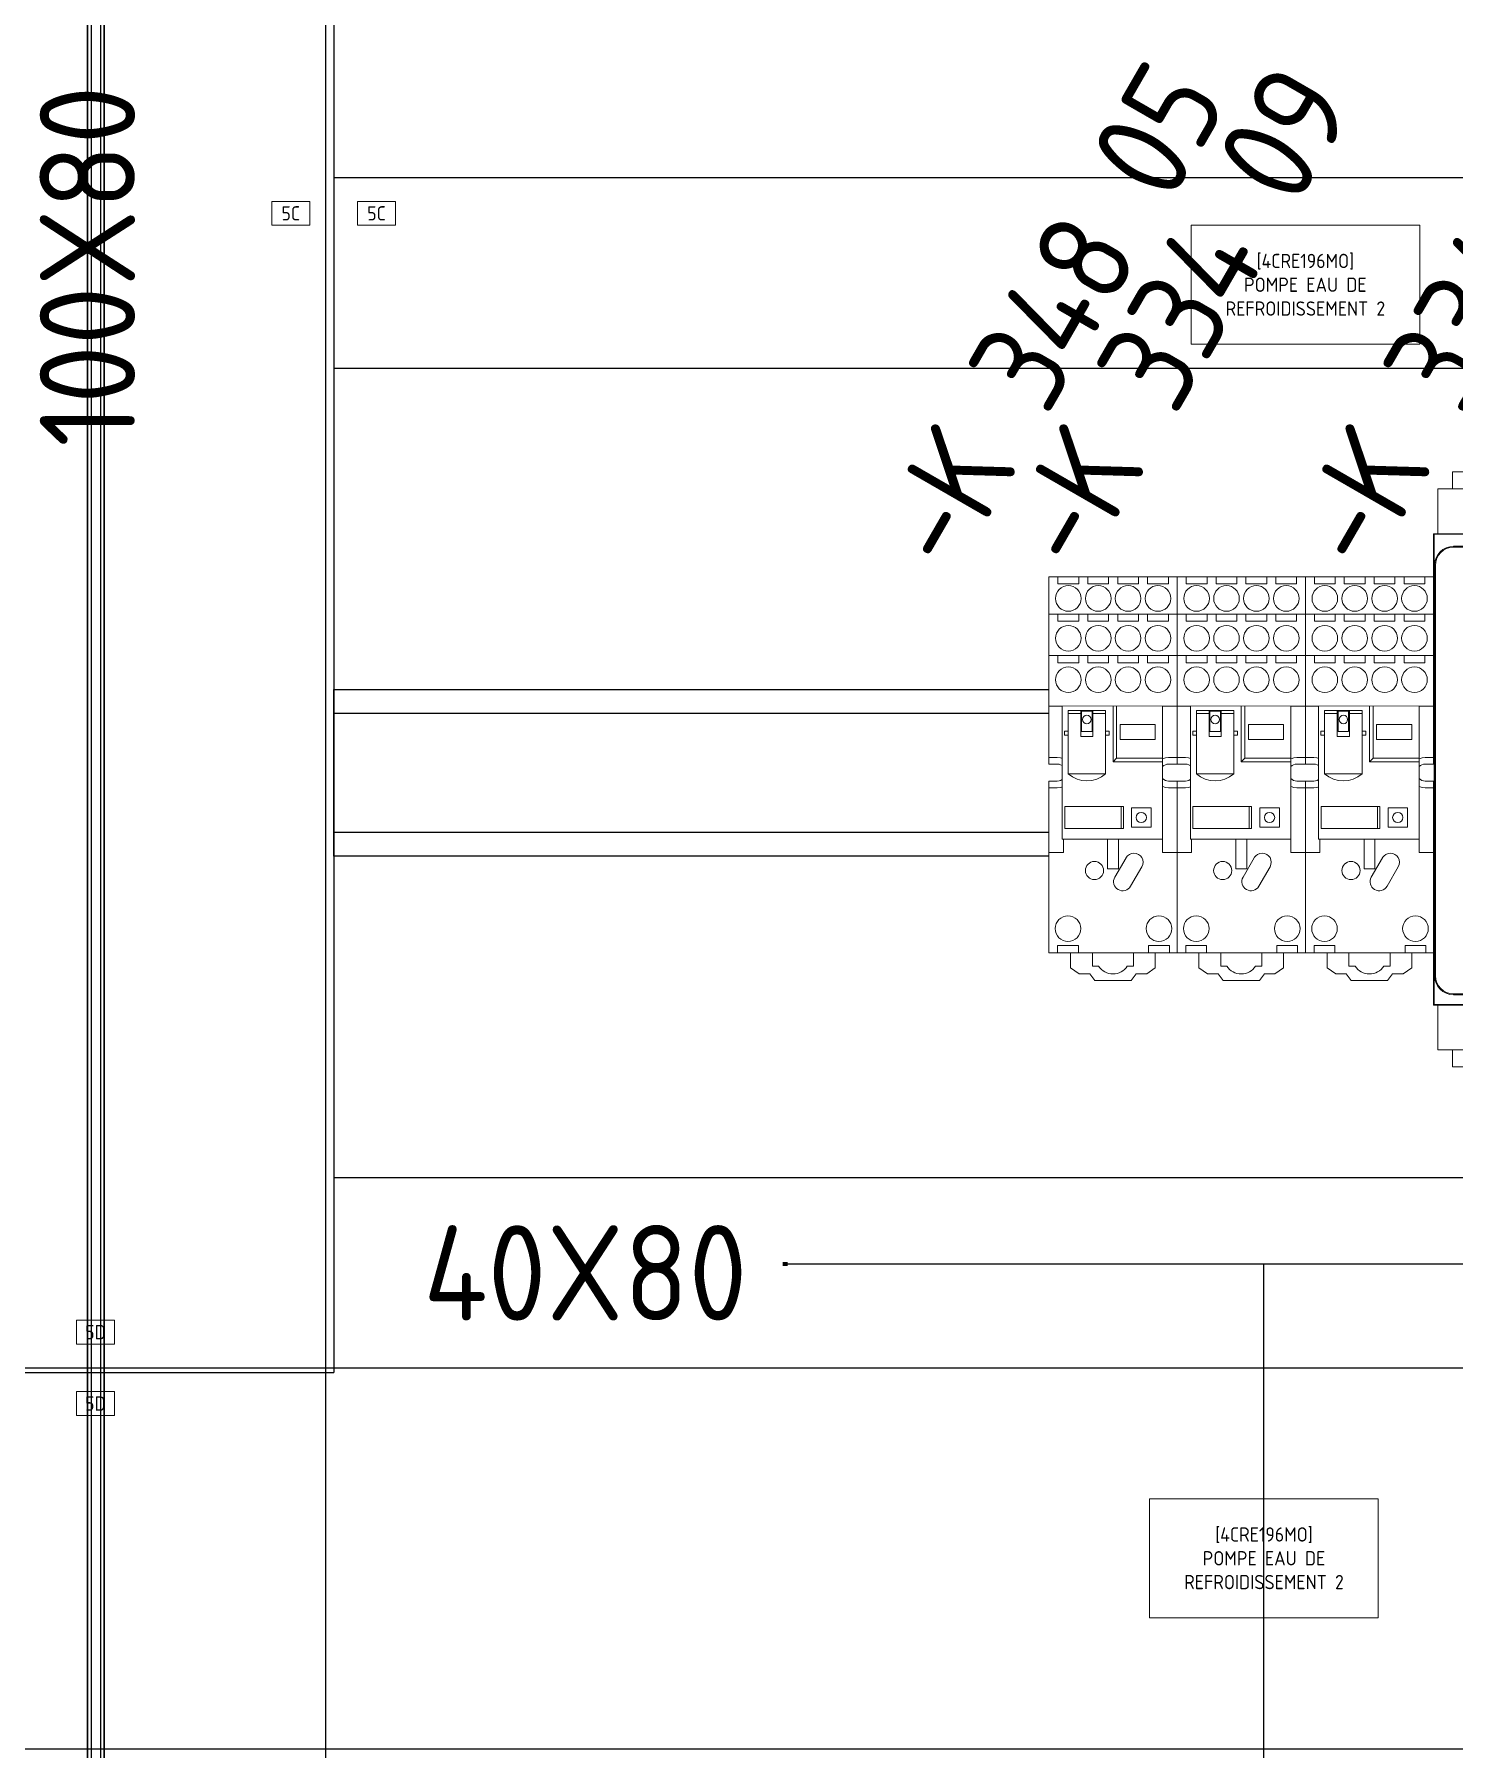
# Model space of a CAD drawing. Header units: millimetres. Extents: x 37984 to 70752, y 14140 to 37584.
# Drawn here: x 39488.3 to 39786.2, y 19949.4 to 20309.5 of the extents above; entities that cross this region are included whole.
import ezdxf
from ezdxf.enums import TextEntityAlignment as Align

# ---------------------------------------------------------------- set-up
doc = ezdxf.new("R2010")
doc.units = ezdxf.units.MM
doc.set_wipeout_variables(frame=1)
doc.layers.add('! NO PLOT !', color=7, linetype='Continuous', true_color=0xff75dd, plot=False)
for name, color, linetype, lineweight in [('000-PI-Oprema', 30, 'Continuous', 5), ('000-SI-Oprema', 30, 'Continuous', 5), ('SI-ORMAR-Oprema', 30, 'Continuous', 5)]:
    doc.layers.add(name, color=color, linetype=linetype, lineweight=lineweight)
for name, color, linetype in [('000-PI-ORMAR', 2, 'Continuous'), ('000-PI_TEXT', 7, 'Continuous'), ('002-PI-Kabelska kanalica', 150, 'Continuous'), ('004-PI-DIN Šina', 3, 'Continuous')]:
    doc.layers.add(name, color=color, linetype=linetype)
doc.styles.add('PI0', font='isocpeur.ttf', dxfattribs={"width": 0.9})

# ---------------------------------------------------------------- blocks, each defined once
blk = doc.blocks.new('8606.000_back')
at = {"layer": '000-PI-ORMAR'}
for p, q in [((47606.03, 38573.17), (47606.03, 36588.67)), ((48198.03, 36588.67), (48198.03, 38573.17)), ((47602.52, 38552.67), (47602.52, 36601.67)), ((47605.24, 38552.67), (47605.24, 36601.67)), ((47606.02, 36601.67), (47606.02, 38552.53)), ((48198.8, 38552.67), (48198.8, 36601.67)), ((48201.52, 38552.67), (48201.52, 36601.67))]:
    blk.add_line(p, q, dxfattribs=at)
blk = doc.blocks.new('*U972')
at = {"layer": '004-PI-DIN Šina'}
blk.add_lwpolyline([(540, -17.5), (540, 17.5), (0, 17.5), (0, -17.5)], close=True, dxfattribs=at)
for points in [[(0, 12.5), (540, 12.5)], [(0, -12.5), (540, -12.5)]]:
    blk.add_lwpolyline(points, dxfattribs=at)
blk = doc.blocks.new('SINAMICS_FSD_1mm')
at = {"layer": '! NO PLOT !', "lineweight": 70, "ltscale": 0.25}
blk.add_line((69200.6, 54925), (69201.6, 54925), dxfattribs=at)
at = {"layer": '! NO PLOT !', "ltscale": 0.25}
for p, q in [((69201.6, 54925), (69401.6, 54925)), ((69301.6, 54625), (69301.6, 54925))]:
    blk.add_line(p, q, dxfattribs=at)
blk = doc.blocks.new('*U988')
at = {"layer": '002-PI-Kabelska kanalica'}
for p, q in [((-20, -100), (-20, 513)), ((20, -100), (20, 513)), ((-20, -100), (20, -100))]:
    blk.add_line(p, q, dxfattribs=at)
blk = doc.blocks.new('8606.000_montažna')
at = {"layer": '000-PI-ORMAR'}
blk.add_line((50683.39, 38449.42), (50683.39, 36559.42), dxfattribs=at)
blk = doc.blocks.new('XPSBAC14AC')
blk.add_wipeout([(51947.94, 38327.31), (51951.03, 38327.31), (51951.03, 38330.91), (51965.63, 38330.91), (51965.63, 38327.31), (51967.94, 38327.31), (51967.94, 38317.9), (51969.58, 38317.9), (51969.58, 38218.9), (51967.94, 38218.9), (51967.94, 38209.5), (51965.63, 38209.5), (51965.63, 38205.9), (51951.03, 38205.9), (51951.03, 38209.5), (51947.94, 38209.5), (51947.94, 38218.9), (51947.08, 38218.9), (51947.08, 38317.9), (51947.94, 38317.9)]).dxf.layer = '000-PI-Oprema'
at = {"layer": '000-PI-Oprema'}
for p, q in [((51951.03, 38330.91), (51965.63, 38330.91)), ((51951.03, 38330.91), (51951.03, 38327.31)), ((51965.63, 38330.91), (51965.63, 38327.31)), ((51967.94, 38327.31), (51947.94, 38327.31)), ((51947.94, 38317.9), (51947.94, 38327.31)), ((51955.34, 38329.2), (51961.33, 38329.2)), ((51955.34, 38327.31), (51955.34, 38329.2)), ((51961.33, 38329.2), (51961.33, 38327.31)), ((51967.94, 38327.31), (51967.94, 38317.9)), ((51947.08, 38317.9), (51953.47, 38317.9)), ((51947.17, 38317.82), (51947.08, 38317.9)), ((51947.08, 38299.18), (51947.08, 38317.9)), ((51947.17, 38317.82), (51953.33, 38317.82)), ((51947.17, 38218.99), (51947.17, 38317.82)), ((51953.33, 38317.9), (51953.33, 38315.25)), ((51953.47, 38317.4), (51953.33, 38317.4)), ((51954.89, 38318.75), (51953.47, 38318.75)), ((51953.47, 38315.09), (51953.47, 38318.75)), ((51954.89, 38318.56), (51953.47, 38318.56)), ((51954.89, 38315.46), (51953.47, 38315.46)), ((51954.89, 38318.75), (51954.89, 38315.09)), ((51954.89, 38317.9), (51961.77, 38317.9)), ((51955.33, 38317.4), (51954.89, 38317.4)), ((51955.33, 38317.4), (51955.33, 38315.4)), ((51955.33, 38316.76), (51958.33, 38316.79)), ((51958.33, 38316.79), (51961.33, 38316.76)), ((51961.77, 38317.4), (51961.33, 38317.4)), ((51961.33, 38315.4), (51961.33, 38317.4)), ((51963.19, 38318.75), (51961.77, 38318.75)), ((51961.77, 38315.09), (51961.77, 38318.75)), ((51961.77, 38318.56), (51963.19, 38318.56)), ((51961.77, 38315.46), (51963.19, 38315.46)), ((51963.19, 38318.75), (51963.19, 38315.09)), ((51963.19, 38317.9), (51969.58, 38317.9)), ((51963.33, 38317.4), (51963.19, 38317.4)), ((51963.33, 38317.9), (51963.33, 38315.25)), ((51963.33, 38317.82), (51969.49, 38317.82)), ((51969.49, 38317.82), (51969.58, 38317.9)), ((51969.49, 38317.82), (51969.49, 38218.99)), ((51969.58, 38317.9), (51969.58, 38299.18)), ((51953.47, 38315.25), (51951.28, 38315.25)), ((51951.28, 38315.08), (51951.28, 38315.25)), ((51965.38, 38315.08), (51951.28, 38315.08)), ((51953.47, 38315.4), (51953.33, 38315.4)), ((51955.33, 38315.4), (51954.89, 38315.4)), ((51961.77, 38315.25), (51954.89, 38315.25)), ((51961.77, 38315.4), (51961.33, 38315.4)), ((51963.33, 38315.4), (51963.19, 38315.4)), ((51965.38, 38315.25), (51963.19, 38315.25)), ((51965.38, 38315.25), (51965.38, 38315.08)), ((51947.28, 38311.25), (51947.45, 38311.25)), ((51947.28, 38311.25), (51947.28, 38225.05)), ((51947.45, 38311.25), (51947.45, 38225.05)), ((51969.21, 38311.25), (51969.38, 38311.25)), ((51969.21, 38225.05), (51969.21, 38311.25)), ((51969.38, 38225.05), (51969.38, 38311.25)), ((51947.02, 38297.5), (51947.11, 38297.5)), ((51947.02, 38294.3), (51947.02, 38297.5)), ((51947.06, 38299.15), (51947.14, 38299.23)), ((51947.06, 38297.5), (51947.06, 38299.15)), ((51947.14, 38300.15), (51947.08, 38300.15)), ((51947.11, 38297.67), (51947.08, 38297.67)), ((51947.08, 38297.67), (51947.08, 38297.5)), ((51947.11, 38294.13), (51947.11, 38297.67)), ((51969.58, 38300.15), (51969.53, 38300.15)), ((51969.53, 38299.23), (51969.61, 38299.15)), ((51969.59, 38297.67), (51969.56, 38297.67)), ((51969.56, 38297.67), (51969.56, 38294.13)), ((51969.56, 38297.5), (51969.64, 38297.5)), ((51969.59, 38297.5), (51969.59, 38297.67)), ((51969.61, 38299.15), (51969.61, 38297.5)), ((51969.64, 38297.5), (51969.64, 38294.3)), ((51947.11, 38294.3), (51947.02, 38294.3)), ((51947.06, 38292.65), (51947.06, 38294.3)), ((51947.08, 38294.3), (51947.08, 38294.13)), ((51947.08, 38294.13), (51947.11, 38294.13)), ((51969.64, 38294.3), (51969.56, 38294.3)), ((51969.56, 38294.13), (51969.59, 38294.13)), ((51969.59, 38294.13), (51969.59, 38294.3)), ((51969.61, 38294.3), (51969.61, 38292.65)), ((51947.14, 38292.58), (51947.06, 38292.65)), ((51947.08, 38244.18), (51947.08, 38292.63)), ((51947.08, 38291.65), (51947.14, 38291.65)), ((51969.61, 38292.65), (51969.53, 38292.58)), ((51969.53, 38291.65), (51969.58, 38291.65)), ((51969.58, 38292.63), (51969.58, 38244.18)), ((51947.06, 38244.15), (51947.14, 38244.23)), ((51947.06, 38242.5), (51947.06, 38244.15)), ((51947.14, 38245.15), (51947.08, 38245.15)), ((51969.58, 38245.15), (51969.53, 38245.15)), ((51969.53, 38244.23), (51969.61, 38244.15)), ((51969.61, 38244.15), (51969.61, 38242.5)), ((51947.02, 38239.3), (51947.02, 38242.5)), ((51947.02, 38242.5), (51947.11, 38242.5)), ((51947.08, 38242.67), (51947.08, 38242.5)), ((51947.11, 38242.67), (51947.08, 38242.67)), ((51947.11, 38239.13), (51947.11, 38242.67)), ((51969.56, 38242.67), (51969.56, 38239.13)), ((51969.59, 38242.67), (51969.56, 38242.67)), ((51969.56, 38242.5), (51969.64, 38242.5)), ((51969.59, 38242.5), (51969.59, 38242.67)), ((51969.64, 38242.5), (51969.64, 38239.3)), ((51947.11, 38239.3), (51947.02, 38239.3)), ((51947.06, 38237.65), (51947.06, 38239.3)), ((51947.14, 38237.58), (51947.06, 38237.65)), ((51947.08, 38239.3), (51947.08, 38239.13)), ((51947.08, 38239.13), (51947.11, 38239.13)), ((51947.08, 38218.9), (51947.08, 38237.63)), ((51947.08, 38236.65), (51947.14, 38236.65)), ((51969.61, 38237.65), (51969.53, 38237.58)), ((51969.53, 38236.65), (51969.58, 38236.65)), ((51969.64, 38239.3), (51969.56, 38239.3)), ((51969.56, 38239.13), (51969.59, 38239.13)), ((51969.58, 38237.63), (51969.58, 38218.9)), ((51969.59, 38239.13), (51969.59, 38239.3)), ((51969.61, 38239.3), (51969.61, 38237.65)), ((51947.45, 38225.05), (51947.28, 38225.05)), ((51969.38, 38225.05), (51969.21, 38225.05)), ((51947.17, 38218.99), (51947.08, 38218.9)), ((51969.58, 38218.9), (51947.08, 38218.9)), ((51969.49, 38218.99), (51947.17, 38218.99)), ((51947.94, 38209.5), (51947.94, 38218.9)), ((51951.28, 38221.05), (51951.28, 38221.22)), ((51951.28, 38221.22), (51957.6, 38221.22)), ((51957.6, 38221.05), (51951.28, 38221.05)), ((51963.58, 38220.05), (51958.58, 38220.05)), ((51964.57, 38221.22), (51965.42, 38221.22)), ((51965.43, 38221.05), (51964.57, 38221.05)), ((51965.43, 38221.05), (51965.42, 38221.22)), ((51967.94, 38218.9), (51967.94, 38209.5)), ((51969.49, 38218.99), (51969.58, 38218.9)), ((51947.94, 38209.5), (51967.94, 38209.5)), ((51951.03, 38205.9), (51951.03, 38209.5)), ((51955.33, 38207.61), (51955.33, 38209.5)), ((51961.33, 38207.61), (51955.33, 38207.61)), ((51961.33, 38209.5), (51961.33, 38207.61)), ((51965.63, 38205.9), (51965.63, 38209.5)), ((51965.63, 38205.9), (51951.03, 38205.9))]:
    blk.add_line(p, q, dxfattribs=at)
for centre, radius, start, end in [((51976.28, 37111.64), 1205.24, 90.85346, 90.99635), ((51951.28, 38311.25), 4, 90, 180), ((51951.28, 38311.25), 3.83, 90, 180), ((51965.38, 38311.25), 4, 0, 90), ((51965.38, 38311.25), 3.83, 0, 90), ((51951.28, 38225.05), 4, 180, 270), ((51951.28, 38225.05), 3.83, 180, 270), ((51965.38, 38225.05), 3.83, 270.6387, 0), ((51965.38, 38225.05), 4, 270.625, 0), ((51958.58, 38221.05), 1, 170.1939, 270), ((51963.58, 38221.05), 0.998, 270, 9.9366)]:
    blk.add_arc(centre, radius, start, end, dxfattribs=at)
for points, knots in [([(51947.14, 38299.69), (51947.14, 38299.72), (51947.14, 38299.78), (51947.14, 38299.87), (51947.14, 38299.94), (51947.14, 38300.01), (51947.14, 38300.06), (51947.14, 38300.1), (51947.14, 38300.12), (51947.14, 38300.13), (51947.14, 38300.14), (51947.14, 38300.15), (51947.14, 38300.15), (51947.14, 38300.15)], [0, 0, 0, 0, 0.193096, 0.38017, 0.553085, 0.705022, 0.829881, 0.880646, 0.922911, 0.956185, 0.980215, 0.994834, 1, 1, 1, 1]), ([(51947.14, 38299.23), (51947.14, 38299.23), (51947.14, 38299.24), (51947.14, 38299.24), (51947.14, 38299.25), (51947.14, 38299.28), (51947.14, 38299.32), (51947.14, 38299.37), (51947.14, 38299.44), (51947.14, 38299.55), (51947.14, 38299.63), (51947.14, 38299.69)], [0, 0, 0, 0, 0.00666, 0.022616, 0.047761, 0.081913, 0.175972, 0.300944, 0.452175, 0.623721, 1, 1, 1, 1]), ([(51969.53, 38300.15), (51969.53, 38300.15), (51969.53, 38300.15), (51969.53, 38300.14), (51969.53, 38300.13), (51969.53, 38300.12), (51969.53, 38300.1), (51969.52, 38300.06), (51969.52, 38300.01), (51969.52, 38299.94), (51969.52, 38299.87), (51969.52, 38299.78), (51969.52, 38299.72), (51969.52, 38299.69)], [0, 0, 0, 0, 0.005166, 0.019785, 0.043815, 0.077089, 0.119354, 0.170119, 0.294978, 0.446915, 0.61983, 0.806904, 1, 1, 1, 1]), ([(51969.52, 38299.69), (51969.52, 38299.63), (51969.52, 38299.55), (51969.52, 38299.44), (51969.52, 38299.37), (51969.52, 38299.32), (51969.53, 38299.28), (51969.53, 38299.25), (51969.53, 38299.24), (51969.53, 38299.24), (51969.53, 38299.23), (51969.53, 38299.23)], [0, 0, 0, 0, 0.376279, 0.547825, 0.699056, 0.824028, 0.918087, 0.952239, 0.977384, 0.99334, 1, 1, 1, 1]), ([(51947.14, 38292.11), (51947.14, 38292.17), (51947.14, 38292.26), (51947.14, 38292.36), (51947.14, 38292.43), (51947.14, 38292.49), (51947.14, 38292.53), (51947.14, 38292.55), (51947.14, 38292.56), (51947.14, 38292.57), (51947.14, 38292.58), (51947.14, 38292.58)], [0, 0, 0, 0, 0.37628, 0.547819, 0.699055, 0.824029, 0.918087, 0.952239, 0.977384, 0.99334, 1, 1, 1, 1]), ([(51947.14, 38291.65), (51947.14, 38291.65), (51947.14, 38291.66), (51947.14, 38291.66), (51947.14, 38291.68), (51947.14, 38291.69), (51947.14, 38291.71), (51947.14, 38291.74), (51947.14, 38291.79), (51947.14, 38291.86), (51947.14, 38291.94), (51947.14, 38292.03), (51947.14, 38292.08), (51947.14, 38292.11)], [0, 0, 0, 0, 0.005166, 0.019784, 0.043814, 0.077089, 0.119356, 0.170122, 0.294977, 0.4469, 0.619834, 0.806964, 1, 1, 1, 1]), ([(51969.53, 38292.58), (51969.53, 38292.58), (51969.53, 38292.57), (51969.53, 38292.56), (51969.53, 38292.55), (51969.53, 38292.53), (51969.52, 38292.49), (51969.52, 38292.43), (51969.52, 38292.36), (51969.52, 38292.26), (51969.52, 38292.17), (51969.52, 38292.11)], [0, 0, 0, 0, 0.00666, 0.022616, 0.047761, 0.081913, 0.175972, 0.300945, 0.452176, 0.623721, 1, 1, 1, 1]), ([(51969.52, 38292.11), (51969.52, 38292.08), (51969.52, 38292.03), (51969.52, 38291.94), (51969.52, 38291.86), (51969.52, 38291.79), (51969.52, 38291.74), (51969.53, 38291.71), (51969.53, 38291.69), (51969.53, 38291.68), (51969.53, 38291.66), (51969.53, 38291.66), (51969.53, 38291.65), (51969.53, 38291.65)], [0, 0, 0, 0, 0.193096, 0.38017, 0.553085, 0.705023, 0.829882, 0.880646, 0.922912, 0.956185, 0.980215, 0.994834, 1, 1, 1, 1]), ([(51947.14, 38244.69), (51947.14, 38244.72), (51947.14, 38244.78), (51947.14, 38244.87), (51947.14, 38244.94), (51947.14, 38245.01), (51947.14, 38245.06), (51947.14, 38245.1), (51947.14, 38245.12), (51947.14, 38245.13), (51947.14, 38245.14), (51947.14, 38245.15), (51947.14, 38245.15), (51947.14, 38245.15)], [0, 0, 0, 0, 0.193096, 0.38017, 0.553085, 0.705022, 0.829881, 0.880646, 0.922911, 0.956185, 0.980215, 0.994834, 1, 1, 1, 1]), ([(51947.14, 38244.23), (51947.14, 38244.23), (51947.14, 38244.24), (51947.14, 38244.24), (51947.14, 38244.25), (51947.14, 38244.28), (51947.14, 38244.32), (51947.14, 38244.37), (51947.14, 38244.44), (51947.14, 38244.55), (51947.14, 38244.63), (51947.14, 38244.69)], [0, 0, 0, 0, 0.00666, 0.022616, 0.047761, 0.081913, 0.175972, 0.300944, 0.452175, 0.623721, 1, 1, 1, 1]), ([(51969.53, 38245.15), (51969.53, 38245.15), (51969.53, 38245.15), (51969.53, 38245.14), (51969.53, 38245.13), (51969.53, 38245.12), (51969.53, 38245.1), (51969.52, 38245.06), (51969.52, 38245.01), (51969.52, 38244.94), (51969.52, 38244.87), (51969.52, 38244.78), (51969.52, 38244.72), (51969.52, 38244.69)], [0, 0, 0, 0, 0.005166, 0.019785, 0.043815, 0.077089, 0.119354, 0.170119, 0.294978, 0.446915, 0.61983, 0.806904, 1, 1, 1, 1]), ([(51969.52, 38244.69), (51969.52, 38244.63), (51969.52, 38244.55), (51969.52, 38244.44), (51969.52, 38244.37), (51969.52, 38244.32), (51969.53, 38244.28), (51969.53, 38244.25), (51969.53, 38244.24), (51969.53, 38244.24), (51969.53, 38244.23), (51969.53, 38244.23)], [0, 0, 0, 0, 0.376279, 0.547825, 0.699056, 0.824028, 0.918087, 0.952239, 0.977384, 0.99334, 1, 1, 1, 1]), ([(51947.14, 38237.11), (51947.14, 38237.17), (51947.14, 38237.26), (51947.14, 38237.36), (51947.14, 38237.43), (51947.14, 38237.49), (51947.14, 38237.53), (51947.14, 38237.55), (51947.14, 38237.56), (51947.14, 38237.57), (51947.14, 38237.58), (51947.14, 38237.58)], [0, 0, 0, 0, 0.37628, 0.547819, 0.699055, 0.824029, 0.918087, 0.952239, 0.977384, 0.99334, 1, 1, 1, 1]), ([(51947.14, 38236.65), (51947.14, 38236.65), (51947.14, 38236.66), (51947.14, 38236.66), (51947.14, 38236.68), (51947.14, 38236.69), (51947.14, 38236.71), (51947.14, 38236.74), (51947.14, 38236.79), (51947.14, 38236.86), (51947.14, 38236.94), (51947.14, 38237.03), (51947.14, 38237.08), (51947.14, 38237.11)], [0, 0, 0, 0, 0.005166, 0.019784, 0.043814, 0.077089, 0.119356, 0.170122, 0.294977, 0.4469, 0.619834, 0.806964, 1, 1, 1, 1]), ([(51969.53, 38237.58), (51969.53, 38237.58), (51969.53, 38237.57), (51969.53, 38237.56), (51969.53, 38237.55), (51969.53, 38237.53), (51969.52, 38237.49), (51969.52, 38237.43), (51969.52, 38237.36), (51969.52, 38237.26), (51969.52, 38237.17), (51969.52, 38237.11)], [0, 0, 0, 0, 0.00666, 0.022616, 0.047761, 0.081913, 0.175972, 0.300945, 0.452176, 0.623721, 1, 1, 1, 1]), ([(51969.52, 38237.11), (51969.52, 38237.08), (51969.52, 38237.03), (51969.52, 38236.94), (51969.52, 38236.86), (51969.52, 38236.79), (51969.52, 38236.74), (51969.53, 38236.71), (51969.53, 38236.69), (51969.53, 38236.68), (51969.53, 38236.66), (51969.53, 38236.66), (51969.53, 38236.65), (51969.53, 38236.65)], [0, 0, 0, 0, 0.193096, 0.38017, 0.553085, 0.705023, 0.829882, 0.880646, 0.922912, 0.956185, 0.980215, 0.994834, 1, 1, 1, 1])]:
    blk.add_open_spline(points, degree=3, knots=knots, dxfattribs=at)
blk = doc.blocks.new('RXM4AB2BD')
at = {"layer": '000-PI-Oprema'}
blk.add_line((46551.77, 45840.71), (46572.85, 45840.71), dxfattribs=at)
blk.add_wipeout([(46551.77, 45840.71), (46572.85, 45840.71), (46572.85, 45812.77), (46551.77, 45812.77)]).dxf.layer = '000-PI-Oprema'
for p, q in [((46551.77, 45840.71), (46551.77, 45812.77)), ((46553.04, 45826.5), (46553.04, 45839.79)), ((46560.91, 45839.79), (46553.04, 45839.79)), ((46555.7, 45839.19), (46553.04, 45839.19)), ((46555.7, 45839.7), (46555.7, 45834.36)), ((46558.24, 45839.7), (46555.7, 45839.7)), ((46555.87, 45835.38), (46555.87, 45839.7)), ((46558.08, 45835.38), (46558.08, 45839.7)), ((46558.24, 45834.36), (46558.24, 45839.7)), ((46560.91, 45839.19), (46558.24, 45839.19)), ((46560.91, 45826.5), (46560.91, 45839.79)), ((46562.46, 45840.71), (46562.46, 45829.05)), ((46563.2, 45840.71), (46563.2, 45829.79)), ((46572.85, 45812.77), (46572.85, 45840.71)), ((46552.27, 45835.48), (46552.27, 45834.62)), ((46553.04, 45835.48), (46552.27, 45835.48)), ((46552.27, 45834.62), (46553.04, 45834.62)), ((46555.87, 45835.38), (46558.08, 45835.38)), ((46561.67, 45835.48), (46560.91, 45835.48)), ((46560.91, 45834.62), (46561.67, 45834.62)), ((46561.67, 45834.62), (46561.67, 45835.48)), ((46563.96, 45836.89), (46563.96, 45833.71)), ((46571.32, 45836.89), (46563.96, 45836.89)), ((46571.32, 45833.71), (46571.32, 45836.89)), ((46555.7, 45834.36), (46558.24, 45834.36)), ((46563.96, 45833.71), (46571.32, 45833.71)), ((46562.46, 45829.05), (46563.2, 45829.79)), ((46562.46, 45829.05), (46572.85, 45829.05)), ((46563.2, 45829.79), (46572.85, 45829.79)), ((46553.04, 45826.49), (46560.9, 45826.49)), ((46552.32, 45819.63), (46552.32, 45815.06)), ((46564.64, 45819.63), (46552.32, 45819.63)), ((46564.14, 45819.63), (46564.14, 45815.06)), ((46564.64, 45815.06), (46564.64, 45819.63)), ((46570.46, 45819.4), (46566.35, 45819.4)), ((46566.35, 45819.4), (46566.35, 45815.29)), ((46570.46, 45815.29), (46570.46, 45819.4)), ((46552.32, 45815.06), (46564.64, 45815.06)), ((46566.35, 45815.29), (46570.46, 45815.29)), ((46551.77, 45812.77), (46572.85, 45812.77))]:
    blk.add_line(p, q, dxfattribs=at)
for centre, radius in [((46556.97, 45837.92), 0.889), ((46568.4, 45817.34), 1.08)]:
    blk.add_circle(centre, radius, dxfattribs=at)
blk.add_arc((46556.97, 45831.15), 6.1, 229.7718, 310.2282, dxfattribs=at)
blk = doc.blocks.new('SCHNEIDER Relay Base 4P')
blk.add_wipeout([(-1.78, 41.15), (25.15, 41.15), (25.15, -37.85), (20.57, -37.85), (20.57, -41.02), (18.76, -42.29), (16.55, -42.29), (15.49, -43.69), (7.87, -43.69), (6.82, -42.29), (4.61, -42.29), (2.79, -41.02), (2.79, -37.85), (-1.78, -37.85)]).dxf.layer = 'SI-ORMAR-Oprema'
at = {"layer": 'SI-ORMAR-Oprema'}
for p, q in [((-1.78, 1.78), (-1.78, 41.15)), ((25.15, 41.15), (-1.78, 41.15)), ((0.13, 41.15), (0.13, 39.62)), ((0.13, 39.62), (4.5, 39.62)), ((4.5, 39.62), (4.5, 41.15)), ((6.4, 41.15), (6.4, 39.62)), ((6.4, 39.62), (10.77, 39.62)), ((10.77, 39.62), (10.77, 41.15)), ((12.67, 41.15), (12.67, 39.62)), ((12.67, 39.62), (17.04, 39.62)), ((17.04, 39.62), (17.04, 41.15)), ((18.95, 41.15), (18.95, 39.62)), ((18.95, 39.62), (23.32, 39.62)), ((23.32, 39.62), (23.32, 41.15)), ((25.15, 1.78), (25.15, 41.15)), ((25.15, 33.3), (-1.78, 33.3)), ((0.13, 33.3), (0.13, 31.78)), ((4.5, 31.78), (4.5, 33.3)), ((6.4, 33.3), (6.4, 31.78)), ((10.77, 31.78), (10.77, 33.3)), ((12.67, 33.3), (12.67, 31.78)), ((17.04, 31.78), (17.04, 33.3)), ((18.95, 33.3), (18.95, 31.78)), ((23.32, 31.78), (23.32, 33.3)), ((0.13, 31.78), (4.5, 31.78)), ((6.4, 31.78), (10.77, 31.78)), ((12.67, 31.78), (17.04, 31.78)), ((18.95, 31.78), (23.32, 31.78)), ((25.15, 24.59), (-1.78, 24.59)), ((0.13, 24.59), (0.13, 23.06)), ((0.13, 23.06), (4.5, 23.06)), ((4.5, 23.06), (4.5, 24.59)), ((6.4, 24.59), (6.4, 23.06)), ((6.4, 23.06), (10.77, 23.06)), ((10.77, 23.06), (10.77, 24.59)), ((12.67, 24.59), (12.67, 23.06)), ((12.67, 23.06), (17.04, 23.06)), ((17.04, 23.06), (17.04, 24.59)), ((18.95, 24.59), (18.95, 23.06)), ((18.95, 23.06), (23.32, 23.06)), ((23.32, 23.06), (23.32, 24.59)), ((25.15, 13.94), (-1.78, 13.94)), ((1.27, 2.91), (1.27, 13.94)), ((22.1, 13.94), (22.1, 2.91)), ((3.24, 7.87), (3.24, 6.86)), ((6.79, 7.87), (3.24, 7.87)), ((6.79, 6.86), (6.79, 7.87)), ((7.68, 7.87), (7.68, 6.86)), ((11.24, 7.87), (7.68, 7.87)), ((11.24, 6.86), (11.24, 7.87)), ((12.13, 7.87), (12.13, 6.86)), ((15.68, 7.87), (12.13, 7.87)), ((15.68, 6.86), (15.68, 7.87)), ((16.57, 7.87), (16.57, 6.86)), ((20.13, 7.87), (16.57, 7.87)), ((20.13, 6.86), (20.13, 7.87)), ((3.24, 6.86), (6.79, 6.86)), ((3.24, 4.19), (3.24, 3.18)), ((6.79, 4.19), (3.24, 4.19)), ((6.79, 3.18), (6.79, 4.19)), ((7.68, 6.86), (11.24, 6.86)), ((7.68, 4.19), (7.68, 3.18)), ((11.24, 4.19), (7.68, 4.19)), ((11.24, 3.18), (11.24, 4.19)), ((12.13, 6.86), (15.68, 6.86)), ((12.13, 4.19), (12.13, 3.18)), ((15.68, 4.19), (12.13, 4.19)), ((15.68, 3.18), (15.68, 4.19)), ((16.57, 6.86), (20.13, 6.86)), ((16.57, 4.19), (16.57, 3.18)), ((20.13, 4.19), (16.57, 4.19)), ((20.13, 3.18), (20.13, 4.19)), ((0, 3.18), (-1.78, 3.18)), ((-1.78, 1.78), (0, 1.78)), ((3.24, 3.18), (6.79, 3.18)), ((7.68, 3.18), (11.24, 3.18)), ((12.13, 3.18), (15.68, 3.18)), ((16.57, 3.18), (20.13, 3.18)), ((25.15, 3.18), (23.37, 3.18)), ((25.15, 1.78), (23.37, 1.78)), ((-1.78, -37.85), (-1.78, -1.78)), ((0, -1.78), (-1.78, -1.78)), ((-1.78, -3.17), (0, -3.17)), ((1.27, -16.79), (1.27, -2.91)), ((3.24, -2.03), (3.24, -3.05)), ((6.79, -2.03), (3.24, -2.03)), ((3.24, -3.05), (6.79, -3.05)), ((6.79, -3.05), (6.79, -2.03)), ((7.68, -2.03), (7.68, -3.05)), ((11.24, -2.03), (7.68, -2.03)), ((7.68, -3.05), (11.24, -3.05)), ((11.24, -3.05), (11.24, -2.03)), ((15.68, -2.03), (12.13, -2.03)), ((12.13, -2.03), (12.13, -3.05)), ((12.13, -3.05), (15.68, -3.05)), ((15.68, -3.05), (15.68, -2.03)), ((20.13, -2.03), (16.57, -2.03)), ((16.57, -2.03), (16.57, -3.05)), ((16.57, -3.05), (20.13, -3.05)), ((20.13, -3.05), (20.13, -2.03)), ((22.1, -2.91), (22.1, -16.79)), ((23.37, -1.78), (25.15, -1.78)), ((23.37, -3.17), (25.15, -3.17)), ((25.15, -37.85), (25.15, -1.78)), ((3.24, -8.64), (3.24, -9.65)), ((6.79, -8.64), (3.24, -8.64)), ((3.24, -9.65), (6.79, -9.65)), ((6.79, -9.65), (6.79, -8.64)), ((20.13, -8.64), (16.57, -8.64)), ((16.57, -8.64), (16.57, -9.65)), ((16.57, -9.65), (20.13, -9.65)), ((20.13, -9.65), (20.13, -8.64)), ((10.54, -11.97), (10.54, -20.24)), ((12.83, -20.24), (12.83, -11.97)), ((-1.78, -16.79), (1.27, -16.79)), ((12.07, -21.96), (14.43, -17.87)), ((22.1, -16.79), (25.15, -16.79)), ((10.54, -20.24), (12.83, -20.24)), ((17.73, -19.77), (15.37, -23.86)), ((-1.78, -37.85), (25.15, -37.85)), ((4.42, -36.32), (0.05, -36.32)), ((0.05, -36.32), (0.05, -37.85)), ((2.79, -37.85), (2.79, -41.02)), ((4.42, -37.85), (4.42, -36.32)), ((7.37, -40.64), (7.37, -37.85)), ((16, -37.85), (16, -40.64)), ((23.52, -36.32), (19.15, -36.32)), ((19.15, -36.32), (19.15, -37.85)), ((20.57, -41.02), (20.57, -37.85)), ((23.52, -37.85), (23.52, -36.32)), ((2.79, -41.02), (4.61, -42.29)), ((4.61, -42.29), (6.82, -42.29)), ((6.82, -42.29), (7.87, -43.69)), ((8.68, -40.64), (7.37, -40.64)), ((16, -40.64), (14.69, -40.64)), ((15.49, -43.69), (16.55, -42.29)), ((16.55, -42.29), (18.76, -42.29)), ((18.76, -42.29), (20.57, -41.02)), ((7.87, -43.69), (15.49, -43.69))]:
    blk.add_line(p, q, dxfattribs=at)
for centre, radius in [((2.31, 36.58), 2.69), ((8.59, 36.58), 2.69), ((14.86, 36.58), 2.69), ((21.13, 36.58), 2.69), ((2.31, 28.22), 2.69), ((8.59, 28.22), 2.69), ((14.86, 28.22), 2.69), ((21.13, 28.22), 2.69), ((2.31, 19.51), 2.69), ((8.59, 19.51), 2.69), ((14.86, 19.51), 2.69), ((21.13, 19.51), 2.69), ((11.68, -9.92), 2.35), ((7.8, -20.57), 1.91), ((2.24, -32.77), 2.69), ((21.34, -32.77), 2.69)]:
    blk.add_circle(centre, radius, dxfattribs=at)
for centre, radius, start, end in [((0, 0), 3.17, 270, 90), ((0, 0), 1.78, 270, 90), ((23.37, 0), 3.17, 90, 270), ((23.37, 0), 1.78, 90, 270), ((16.08, -18.82), 1.91, 330, 150), ((13.72, -22.91), 1.91, 150, 330), ((11.68, -38.73), 3.56, 212.3924, 327.6076)]:
    blk.add_arc(centre, radius, start, end, dxfattribs=at)
at = {"layer": '000-PI-Oprema'}
blk.add_blockref('RXM4AB2BD', (-46550.77, -45826.77), dxfattribs=at)
blk = doc.blocks.new('*U989')
at = {"layer": '002-PI-Kabelska kanalica'}
for p, q in [((-20, -100), (-20, 513)), ((20, -100), (20, 513)), ((-20, -100), (20, -100))]:
    blk.add_line(p, q, dxfattribs=at)
blk = doc.blocks.new('*U996')
at = {"layer": '002-PI-Kabelska kanalica'}
for p, q in [((-20, -100), (-20, 1225)), ((60, -100), (60, 1225))]:
    blk.add_line(p, q, dxfattribs=at)
blk = doc.blocks.new('*U995')
at = {"layer": '002-PI-Kabelska kanalica'}
for p, q in [((-20, 311), (80, 311)), ((-20, -100), (-20, 311)), ((80, -100), (80, 311)), ((-20, -100), (80, -100))]:
    blk.add_line(p, q, dxfattribs=at)

msp = doc.modelspace()

# ---------------------------------------------------------------- linework, layer by layer
at = {"layer": '000-PI-Oprema'}
for points in [[(39538.113, 20274.404), (39546.113, 20274.404), (39546.113, 20269.404), (39538.113, 20269.404)], [(39556.113, 20274.404), (39564.113, 20274.404), (39564.113, 20269.404), (39556.113, 20269.404)], [(39731.096, 20269.404), (39779.096, 20269.404), (39779.096, 20244.404), (39731.096, 20244.404)], [(39497.113, 20039.404), (39505.113, 20039.404), (39505.113, 20034.404), (39497.113, 20034.404)], [(39497.086, 20024.404), (39505.086, 20024.404), (39505.086, 20019.404), (39497.086, 20019.404)]]:
    msp.add_lwpolyline(points, close=True, dxfattribs=at)

# ---------------------------------------------------------------- block references
at = {"xscale": -1, "rotation": 180}
for name, p in [('*U995', (39471.113, 20339.402)), ('*U972', (39551.113, 20154.404))]:
    msp.add_blockref(name, p, dxfattribs=at)
at = {"rotation": 270.0000000000209}
msp.add_blockref('*U988', (39651.113, 20259.404), dxfattribs=at)
at = {"layer": '000-PI-ORMAR'}
msp.add_blockref('8606.000_back', (-8698.583, -17811.766), dxfattribs=at)
at = {"layer": '000-SI-Oprema'}
msp.add_blockref('SINAMICS_FSD_1mm', (-29555.193, -34873.746), dxfattribs=at)

# ---------------------------------------------------------------- texts
at = {"char_height": 20, "width": 16.78721, "attachment_point": 5, "style": 'PI0'}
for s, insert, rotation in [('{\\fISOCPEUR|b0|i0|c238|p34;10}0X{\\fISOCPEUR|b0|i0|c238|p34;8}0', (39499.407, 20260.792), 90), ('{\\fISOCPEUR|b0|i0|c238|p34;4}0X{\\fISOCPEUR|b0|i0|c238|p34;8}0', (39603.939, 20049.354), 0.06281)]:
    msp.add_mtext(s, dxfattribs=dict(at, insert=insert, rotation=rotation))
at = {"layer": '000-PI_TEXT', "style": 'PI0', "width": 0.9}
for s, p in [('-K 348 05', (39672.879, 20200.577)), ('-K 334 09', (39699.803, 20200.577))]:
    msp.add_text(s, height=20, rotation=60, dxfattribs=at).set_placement(p, align=Align.MIDDLE_LEFT)
at = {"layer": '000-PI_TEXT', "linetype": 'Continuous', "char_height": 3, "attachment_point": 5, "style": 'PI0'}
for s, insert, width in [('5C', (39542.113, 20271.904), 8), ('5C', (39560.113, 20271.904), 8), ('[4CRE196MO]\\PPOMPE EAU DE\\PREFROIDISSEMENT 2', (39755.096, 20256.904), 48), ('5D', (39501.113, 20036.904), 8), ('5D', (39501.086, 20021.904), 8)]:
    msp.add_mtext(s, dxfattribs=dict(at, insert=insert, width=width))

# ---------------------------------------------------------------- next in the draw order: linework, layer by layer
at = {"layer": '000-PI-Oprema'}
msp.add_lwpolyline([(39722.407, 20001.904), (39770.407, 20001.904), (39770.407, 19976.904), (39722.407, 19976.904)], close=True, dxfattribs=at)

# ---------------------------------------------------------------- next in the draw order: block references
for name, p, rotation in [('*U989', (39651.113, 20049.404), 270.0000000000209), ('*U996', (38938.561, 20009.404), 270)]:
    msp.add_blockref(name, p, dxfattribs=dict(rotation=rotation))
at = {"layer": '000-SI-Oprema', "ltscale": 0.25}
msp.add_blockref('XPSBAC14AC', (-12165.062, -18113.289), dxfattribs=at)
at = {"layer": '000-SI-Oprema'}
msp.add_blockref('SCHNEIDER Relay Base 4P', (39703.026, 20154.429), dxfattribs=at)

# ---------------------------------------------------------------- next in the draw order: texts
at = {"layer": '000-PI_TEXT', "linetype": 'Continuous', "insert": (39746.407, 19989.404), "char_height": 3, "width": 48, "attachment_point": 5, "style": 'PI0'}
msp.add_mtext('[4CRE196MO]\\PPOMPE EAU DE\\PREFROIDISSEMENT 2', dxfattribs=at)

# ---------------------------------------------------------------- next in the draw order: block references
at = {"layer": '000-SI-Oprema'}
msp.add_blockref('SCHNEIDER Relay Base 4P', (39729.95, 20154.429), dxfattribs=at)

# ---------------------------------------------------------------- next in the draw order: texts
at = {"layer": '000-PI_TEXT', "style": 'PI0', "width": 0.9}
msp.add_text('-K 334 07', height=20, rotation=60, dxfattribs=at).set_placement((39759.898, 20200.577), align=Align.MIDDLE_LEFT)

# ---------------------------------------------------------------- next in the draw order: block references
at = {"layer": '000-SI-Oprema'}
msp.add_blockref('SCHNEIDER Relay Base 4P', (39756.874, 20154.429), dxfattribs=at)

# ---------------------------------------------------------------- next in the draw order: block references
at = {"layer": '000-PI-Oprema'}
msp.add_blockref('8606.000_montažna', (-11133.988, -17740.014), dxfattribs=at)
at = {"layer": '000-PI-ORMAR'}
msp.add_blockref('8606.000_back', (-8103.11, -17811.766), dxfattribs=at)

doc.saveas('drawing.dxf')
